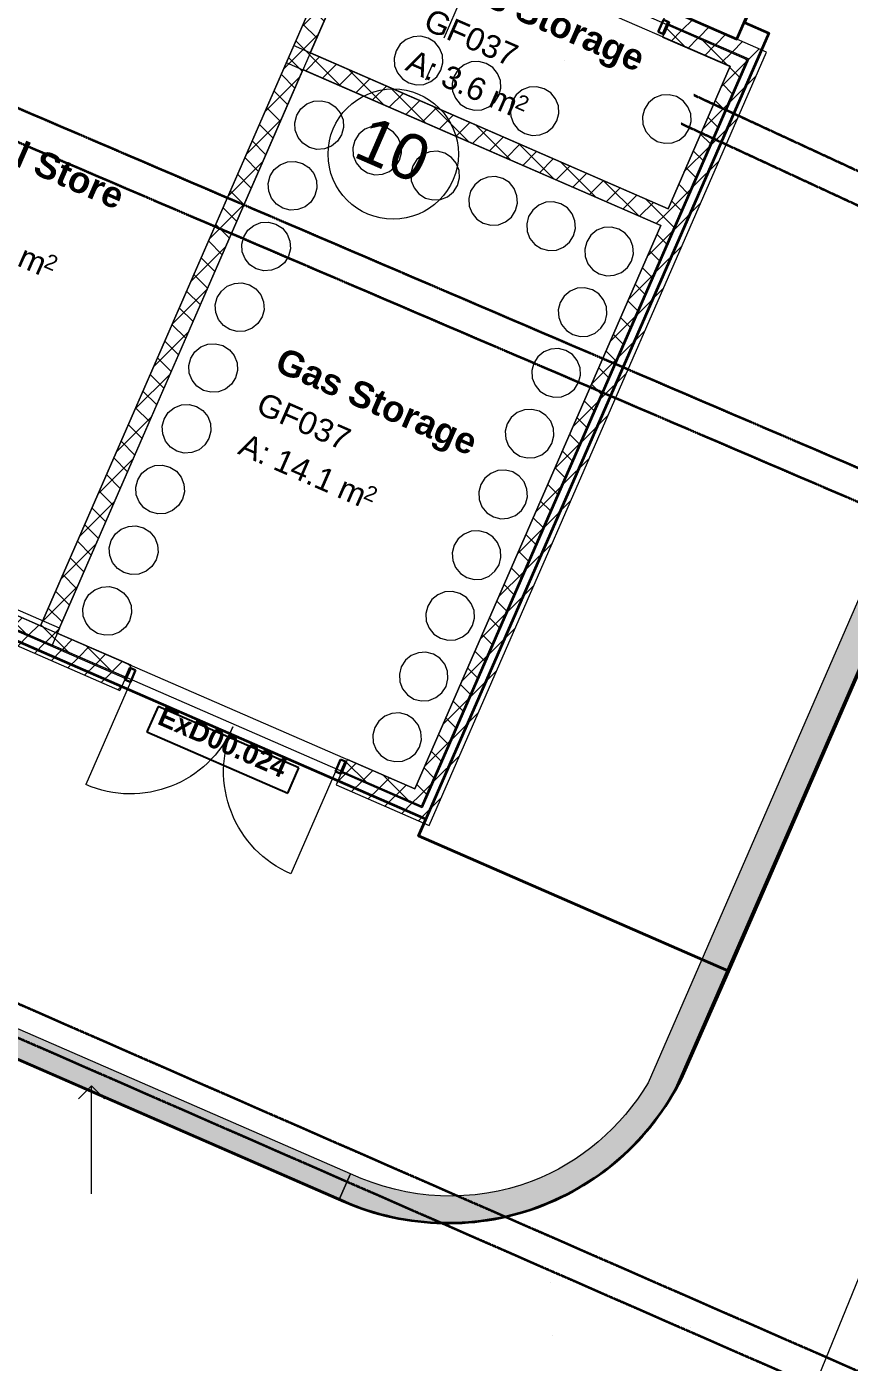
# Model space of a CAD drawing. Header units: millimetres. Extents: x -99530 to 90294, y -97212 to 56397.
# Drawn here: x 35472 to 41781, y -31130 to -20880 of the extents above; entities that cross this region are included whole.
import ezdxf
from ezdxf.enums import TextEntityAlignment as Align

# ---------------------------------------------------------------- set-up
doc = ezdxf.new("R2010")
doc.units = ezdxf.units.MM
doc.header["$MEASUREMENT"] = 0
doc.linetypes.add('Double Dashed', pattern=[1093.611073, 529.166651, -211.666656, 141.111112, -211.666656])
doc.linetypes.add('HIDDEN2', pattern=[0.375, 0.25, -0.125])
for name, color, linetype in [('A-05-M_Gross_Int_Plant', 7, 'Continuous'), ('A-15-MG_Structural_Grid', 7, 'Continuous'), ('A-20-M_Floor_Slab', 7, 'Continuous'), ('A-20-M_Hard_Landscape', 7, 'Continuous'), ('A-20-M_Roof_Accessory', 7, 'Continuous'), ('A-25-M_Wall_Ext', 7, 'Continuous'), ('A-25-M_Wall_Int', 7, 'Continuous'), ('ArchiCAD Doors', 7, 'Continuous'), ('New_A-05-M_Gross_Int_Engineering', 7, 'Continuous'), ('New_A-05-M_Gross_Int_Plant', 7, 'Continuous'), ('New_A-20-M_Hard_Landscape', 7, 'Continuous'), ('New_ArchiCAD Door Markers', 7, 'Continuous'), ('New_ArchiCAD Doors', 7, 'Continuous')]:
    doc.layers.add(name, color=color, linetype=linetype)
for name, color, linetype, lineweight, true_color in [('A-05-M_Gross_Int_Plant_Pen_No__74', 7, 'Continuous', 20, 0x606060), ('A-15-MG_Structural_Grid_Pen_No__163', 7, 'Continuous', 0, 0x750077), ('A-25-M_Wall_Ext_Pen_No__107', 7, 'Continuous', 15, 0xa6a6a6), ('A-25-M_Wall_Int_Pen_No__107', 7, 'Continuous', 15, 0xa6a6a6), ('New_A-05-M_Gross_Int_Engineering_Pen_No__74', 7, 'Continuous', 20, 0x606060), ('New_A-05-M_Gross_Int_Plant_Pen_No__74', 7, 'Continuous', 20, 0x606060), ('New_A-20-M_Hard_Landscape_Pen_No__53', 7, 'Continuous', 35, 0x444444), ('New_ArchiCAD Doors_Pen_No__23', 7, 'Continuous', 30, 0x2a2a2a)]:
    doc.layers.add(name, color=color, linetype=linetype, lineweight=lineweight, true_color=true_color)
for name, color, linetype, lineweight in [('A-20-M_Floor_Slab_Pen_No__89', 8, 'Continuous', 20), ('A-20-M_Hard_Landscape-Phase 1_Pen_No__7', 7, 'Continuous', 35), ('A-20-M_Hard_Landscape_Pen_No__1', 7, 'Continuous', 13), ('A-20-M_Roof_Accessory_Pen_No__93', 8, 'Continuous', 13), ('A-25-M_Wall_Ext_Pen_No__1', 7, 'Continuous', 13), ('A-25-M_Wall_Ext_Pen_No__87', 8, 'Continuous', 20), ('A-25-M_Wall_Int_Pen_No__1', 7, 'Continuous', 13), ('ArchiCAD Doors_Pen_No__1', 7, 'Continuous', 13), ('ArchiCAD Zone Stamps_Pen_No__9', 7, 'Continuous', 13), ('G-10-P_Topo_Fence_Pen_No__2', 8, 'Continuous', 15), ('G-10-P_Topo_Wall_Pen_No__2', 8, 'Continuous', 15), ('New_A-20-M_Hard_Landscape-Phase 2_Pen_No__101', 252, 'Continuous', 15), ('New_A-20-M_Hard_Landscape-Phase 2_Pen_No__98', 8, 'Continuous', 13), ('New_ArchiCAD Door Markers_Pen_No__1', 7, 'Continuous', 13), ('New_ArchiCAD Door Markers_Pen_No__5', 7, 'Continuous', 25), ('New_ArchiCAD Doors_Pen_No__1', 7, 'Continuous', 13), ('New_ArchiCAD Doors_Pen_No__3', 7, 'Continuous', 18), ('New_ArchiCAD Zone Stamps_Pen_No__6', 7, 'Continuous', 35), ('New_ArchiCAD Zone Stamps_Pen_No__9', 7, 'Continuous', 13)]:
    doc.layers.add(name, color=color, linetype=linetype, lineweight=lineweight)
doc.styles.add('GENERATED_STYLE_1', font='')
doc.styles.add('GENERATED_STYLE_2', font='')
doc.styles.add('GENERATED_STYLE_3', font='')
doc.styles.add('GENERATED_STYLE_4', font='')
doc.styles.get('GENERATED_STYLE_1').set_extended_font_data('Arial', bold=True)
doc.styles.get('GENERATED_STYLE_2').set_extended_font_data('Swis721 BT', bold=True)
doc.styles.get('GENERATED_STYLE_3').set_extended_font_data('Arial')
doc.styles.get('GENERATED_STYLE_4').set_extended_font_data('Swis721 BT')
pattern_1 = [(45, (0, 0), (-91.92388, 91.92388), []), (135, (0, 0), (91.92388, 91.92388), [])]
pattern_2 = [(45, (0, 0), (-91.92388, 91.92388), [])]

# ---------------------------------------------------------------- blocks, each defined once
blk = doc.blocks.new('Fuel Store_294_1_1', base_point=(35449, -22140))
at = {"layer": 'New_A-05-M_Gross_Int_Engineering_Pen_No__74', "linetype": 'Continuous'}
for p, q in [((35337, -18773), (32919, -24319)), ((37996, -19932), (35337, -18773)), ((35578, -25478), (37996, -19932)), ((32919, -24319), (35578, -25478))]:
    blk.add_line(p, q, dxfattribs=at)
at = {"layer": 'New_ArchiCAD Zone Stamps_Pen_No__6'}
for tag, height, style, p in [('ROOM_NAME', 200, 'GENERATED_STYLE_1', (34991, -21559)), ('ROOM_NUMBER', 175, 'GENERATED_STYLE_3', (34838, -21904)), ('measuredAreaCode', 175, 'GENERATED_STYLE_3', (34700, -22219)), ('DUMMY_649', 175, 'GENERATED_STYLE_3', (34969, -22336)), ('DUMMY_650', 175, 'GENERATED_STYLE_3', (35397, -22523)), ('DUMMY_651', 117, 'GENERATED_STYLE_3', (35642, -22616))]:
    blk.add_attdef(tag, text='', height=height, rotation=336.4404, dxfattribs=dict(at, style=style)).set_placement(p, align=Align.TOP_LEFT)
blk = doc.blocks.new('Mesh_1_1', base_point=(-63082, -84193))
at = {"layer": 'New_A-20-M_Hard_Landscape_Pen_No__53', "linetype": 'Continuous', "flags": 128}
blk.add_lwpolyline([(17003, -70343, 0.317895), (12798, -63684), (11682, -63197), (14359, -57057), (15466, -57539, 0.331044), (23621, -55547), (23811, -55111), (23704, -55064), (28700, -43606), (28807, -43653), (29918, -41105), (30272, -40293, 0.412979), (26840, -31201), (25827, -30759), (28073, -25609), (37903, -29895, 0.414214), (40536, -28861), (42535, -24277), (47043, -26247), (46243, -28077), (46241, -28076), (44273, -32590), (44243, -32660), (60284, -39654)], format="xyb", dxfattribs=at)
blk = doc.blocks.new('Wall_49_1', base_point=(32751, -24355))
at = {"layer": 'A-25-M_Wall_Ext_Pen_No__87', "linetype": 'Continuous', "flags": 128}
for points in [[(32807, -24226), (32751, -24355)], [(35722, -25497), (32807, -24226)], [(32751, -24355), (35666, -25626)], [(35722, -25497), (35666, -25626)]]:
    blk.add_lwpolyline(points, dxfattribs=at)
blk = doc.blocks.new('Wall_50_1', base_point=(35706, -25534))
at = {"layer": 'A-25-M_Wall_Ext_Pen_No__107', "linetype": 'Continuous'}
h = blk.add_hatch(dxfattribs=at)
h.set_pattern_fill('Concrete_Block_0001', color=256, style=0, pattern_type=2)
h.set_pattern_definition(pattern_1)
h.paths.add_polyline_path([(37591, -21210), (37647, -21081), (37519, -21025), (37463, -21154)])
at = {"layer": 'A-25-M_Wall_Ext_Pen_No__1', "linetype": 'Continuous'}
for p, q in [((37647, -21081), (37519, -21025)), ((37463, -21154), (37591, -21210))]:
    blk.add_line(p, q, dxfattribs=at)
at = {"layer": 'A-25-M_Wall_Ext_Pen_No__87', "linetype": 'Continuous', "flags": 128}
for points in [[(37996, -19932), (35578, -25478)], [(37996, -19932), (38124, -19988)], [(37647, -21081), (38124, -19988)], [(35706, -25534), (37591, -21210)], [(35578, -25478), (35706, -25534)]]:
    blk.add_lwpolyline(points, dxfattribs=at)
blk = doc.blocks.new('Gas Storage_GF037_17_1', base_point=(38286, -23377))
at = {"layer": 'New_A-05-M_Gross_Int_Plant_Pen_No__74', "linetype": 'Continuous'}
for p, q in [((37591, -21210), (35706, -25534)), ((40335, -22406), (37591, -21210)), ((38449, -26730), (40335, -22406)), ((35706, -25534), (38449, -26730))]:
    blk.add_line(p, q, dxfattribs=at)
at = {"layer": 'New_ArchiCAD Zone Stamps_Pen_No__9'}
for tag, height, style, p in [('ROOM_NAME', 200, 'GENERATED_STYLE_1', (37443, -23334)), ('ROOM_NUMBER', 175, 'GENERATED_STYLE_3', (37290, -23679)), ('measuredAreaCode', 175, 'GENERATED_STYLE_3', (37152, -23994)), ('DUMMY_649', 175, 'GENERATED_STYLE_3', (37421, -24112)), ('DUMMY_650', 175, 'GENERATED_STYLE_3', (37850, -24298)), ('DUMMY_651', 117, 'GENERATED_STYLE_3', (38094, -24392))]:
    blk.add_attdef(tag, text='', height=height, rotation=336.4404, dxfattribs=dict(at, style=style)).set_placement(p, align=Align.TOP_LEFT)
blk = doc.blocks.new('Gas Storage_GF037_19_1', base_point=(39063, -21097))
at = {"layer": 'A-05-M_Gross_Int_Plant_Pen_No__74', "linetype": 'Continuous'}
for p, q in [((38124, -19988), (37647, -21081)), ((40867, -21184), (38124, -19988)), ((37647, -21081), (40391, -22278)), ((40391, -22278), (40867, -21184))]:
    blk.add_line(p, q, dxfattribs=at)
at = {"layer": 'ArchiCAD Zone Stamps_Pen_No__9'}
for tag, height, style, p in [('ROOM_NAME', 200, 'GENERATED_STYLE_1', (38727, -20388)), ('ROOM_NUMBER', 175, 'GENERATED_STYLE_3', (38574, -20734)), ('measuredAreaCode', 175, 'GENERATED_STYLE_3', (38437, -21049)), ('DUMMY_649', 175, 'GENERATED_STYLE_3', (38706, -21166)), ('DUMMY_650', 175, 'GENERATED_STYLE_3', (39012, -21300)), ('DUMMY_651', 117, 'GENERATED_STYLE_3', (39256, -21393))]:
    blk.add_attdef(tag, text='', height=height, rotation=336.4404, dxfattribs=dict(at, style=style)).set_placement(p, align=Align.TOP_LEFT)
blk = doc.blocks.new('Mesh_10_1', base_point=(38532, -26962))
at = {"layer": 'New_A-20-M_Hard_Landscape_Pen_No__53', "linetype": 'Continuous', "flags": 128}
blk.add_lwpolyline([(38532, -26962), (29248, -22914), (28073, -25609), (37903, -29895, 0.414214), (40536, -28861), (40856, -28128), (38476, -27090)], format="xyb", close=True, dxfattribs=at)
blk = doc.blocks.new('Mesh_11_1', base_point=(38476, -27090))
at = {"layer": 'New_A-20-M_Hard_Landscape_Pen_No__53', "linetype": 'Continuous', "flags": 128}
blk.add_lwpolyline([(38476, -27090), (40856, -28128), (42533, -24280), (53915, -29243), (51118, -35657), (53409, -36657), (56206, -30243), (63081, -33240), (59936, -40452, 0.120293), (62769, -40738, 0.15737), (66087, -39130, 0.078126), (67217, -37647), (69310, -32902), (61088, -29317), (60828, -29915), (42606, -21970), (42885, -21328), (48200, -23645), (49083, -21621), (41987, -18527), (41188, -20361), (40976, -20847), (41163, -20929)], format="xyb", close=True, dxfattribs=at)
blk = doc.blocks.new('Mesh_21_1', base_point=(11993, -24727))
at = {"layer": 'New_A-20-M_Hard_Landscape_Pen_No__53', "linetype": 'Continuous', "flags": 128}
blk.add_lwpolyline([(11993, -24727), (11193, -26560), (22461, -31473), (23260, -29640), (13971, -25590), (19905, -11980), (28926, -15914), (28988, -15772), (40920, -20975), (41987, -18527), (19056, -8528)], close=True, dxfattribs=at)
blk = doc.blocks.new('Double Door 19_26')
at = {"layer": 'New_ArchiCAD Doors_Pen_No__1', "linetype": 'Continuous'}
for p, q in [((-905, -10), (-905, 0)), ((905, -10), (905, 0))]:
    blk.add_line(p, q, dxfattribs=at)
at = {"layer": 'New_ArchiCAD Doors_Pen_No__23', "linetype": 'Continuous'}
for p, q in [((-898, 0), (-905, 0)), ((-905, 0), (-905, -100)), ((-858, 0), (-898, 0)), ((-898, 0), (-898, -100)), ((-858, -100), (-858, 0)), ((898, 0), (858, 0)), ((858, 0), (858, -100)), ((898, 0), (905, 0)), ((898, -100), (898, 0)), ((905, 0), (905, -100)), ((-898, -100), (-905, -100)), ((-898, -100), (-858, -100)), ((858, -100), (898, -100)), ((898, -100), (905, -100))]:
    blk.add_line(p, q, dxfattribs=at)
at = {"layer": 'New_ArchiCAD Doors_Pen_No__3', "linetype": 'Continuous'}
for p, q in [((-858, 0), (-858, 858)), ((858, 0), (858, 858))]:
    blk.add_line(p, q, dxfattribs=at)
for centre, start, end in [((-858, 0), 0, 90), ((858, 0), 90, 180)]:
    blk.add_arc(centre, 858, start, end, dxfattribs=at)
blk = doc.blocks.new('Door Stamp 17_55')
at = {"layer": 'New_ArchiCAD Door Markers_Pen_No__5', "linetype": 'Continuous'}
for p, q in [((589, -97), (-589, -97)), ((-589, -97), (-589, -309)), ((589, -309), (589, -97)), ((-589, -309), (589, -309)), ((-589, -309), (589, -309))]:
    blk.add_line(p, q, dxfattribs=at)
at = {"layer": 'New_ArchiCAD Door Markers_Pen_No__1', "style": 'GENERATED_STYLE_2'}
blk.add_attdef('AC_WIDO_ID', text='', height=150, dxfattribs=at).set_placement((-530, -264), align=Align.BOTTOM_LEFT)
blk = doc.blocks.new('Wall_492_1', base_point=(26400, -21708))
at = {"layer": 'A-25-M_Wall_Ext_Pen_No__107', "linetype": 'Continuous'}
h = blk.add_hatch(dxfattribs=at)
h.set_pattern_fill('Common_Brick_0001', color=256, style=0, pattern_type=2)
h.set_pattern_definition(pattern_2)
h.paths.add_polyline_path([(34893, -25310), (34856, -25395), (36187, -25976), (36224, -25891), (36228, -25882), (34897, -25301)])
h = blk.add_hatch(dxfattribs=at)
h.set_pattern_fill('Common_Brick_0001', color=256, style=0, pattern_type=2)
h.set_pattern_definition(pattern_2)
h.paths.add_polyline_path([(37883, -26614), (37846, -26699), (38559, -27010), (38506, -26875), (37887, -26605)])
at = {"layer": 'A-25-M_Wall_Ext_Pen_No__1', "linetype": 'Continuous'}
for p, q in [((36224, -25891), (36187, -25976)), ((36228, -25882), (36224, -25891)), ((37883, -26614), (37846, -26699)), ((37887, -26605), (37883, -26614))]:
    blk.add_line(p, q, dxfattribs=at)
at = {"layer": 'A-25-M_Wall_Ext_Pen_No__1', "linetype": 'Continuous', "flags": 128}
for points in [[(36228, -25882), (34897, -25301)], [(34856, -25395), (36187, -25976)], [(38506, -26875), (37887, -26605)], [(37846, -26699), (38559, -27010)]]:
    blk.add_lwpolyline(points, dxfattribs=at)
at = {"layer": 'New_ArchiCAD Door Markers'}
ref = blk.add_blockref('Door Stamp 17_55', (37058, -26243), dxfattribs=dict(at, rotation=336.4404115839915))
ref.add_attrib('AC_WIDO_ID', 'ExD00.024', dxfattribs={"layer": 'New_ArchiCAD Door Markers_Pen_No__1', "color": 7, "height": 150, "rotation": 336.4404, "style": 'GENERATED_STYLE_2'}).set_placement((36448, -26270), align=Align.BOTTOM_LEFT)
at = {"layer": 'New_ArchiCAD Doors', "color": 251, "linetype": 'Continuous', "lineweight": 20, "true_color": 0x606060, "xscale": -1, "zscale": 1000, "rotation": 156.4404115839914}
blk.add_blockref('Double Door 19_26', (37054, -26253), dxfattribs=at)
blk = doc.blocks.new('Wall_493_1', base_point=(38559, -27010))
at = {"layer": 'A-25-M_Wall_Ext_Pen_No__107', "linetype": 'Continuous'}
h = blk.add_hatch(dxfattribs=at)
h.set_pattern_fill('Common_Brick_0001', color=256, style=0, pattern_type=2)
h.set_pattern_definition(pattern_2)
h.paths.add_polyline_path([(38559, -27010), (41147, -21075), (41012, -21128), (38506, -26875)])
at = {"layer": 'A-25-M_Wall_Ext_Pen_No__1', "linetype": 'Continuous', "flags": 128}
for points in [[(38559, -27010), (41147, -21075)], [(41012, -21128), (38506, -26875)]]:
    blk.add_lwpolyline(points, dxfattribs=at)
blk = doc.blocks.new('Double Door 19_27')
at = {"layer": 'New_ArchiCAD Doors_Pen_No__1', "linetype": 'Continuous'}
for p, q in [((-905, 0), (-905, -12.5)), ((905, 0), (905, -12.5))]:
    blk.add_line(p, q, dxfattribs=at)
at = {"layer": 'New_ArchiCAD Doors_Pen_No__23', "linetype": 'Continuous'}
for p, q in [((-898, 0), (-905, 0)), ((-905, 0), (-905, -100)), ((-858, 0), (-898, 0)), ((-898, 0), (-898, -100)), ((-858, -100), (-858, 0)), ((898, 0), (858, 0)), ((858, 0), (858, -100)), ((898, 0), (905, 0)), ((898, -100), (898, 0)), ((905, 0), (905, -100)), ((-898, -100), (-905, -100)), ((-898, -100), (-858, -100)), ((858, -100), (898, -100)), ((898, -100), (905, -100))]:
    blk.add_line(p, q, dxfattribs=at)
at = {"layer": 'New_ArchiCAD Doors_Pen_No__3', "linetype": 'Continuous'}
for p, q in [((-858, 0), (-858, 858)), ((858, 0), (858, 858))]:
    blk.add_line(p, q, dxfattribs=at)
for centre, start, end in [((-858, 0), 0, 90), ((858, 0), 90, 180)]:
    blk.add_arc(centre, 858, start, end, dxfattribs=at)
blk = doc.blocks.new('Wall_494_1', base_point=(41147, -21075))
at = {"layer": 'A-25-M_Wall_Ext_Pen_No__107', "linetype": 'Continuous'}
h = blk.add_hatch(dxfattribs=at)
h.set_pattern_fill('Common_Brick_0001', color=256, style=0, pattern_type=2)
h.set_pattern_definition(pattern_2)
h.paths.add_polyline_path([(40398, -20846), (40393, -20858), (41012, -21128), (41147, -21075), (40434, -20764)])
at = {"layer": 'A-25-M_Wall_Ext_Pen_No__1', "linetype": 'Continuous', "flags": 128}
for points in [[(41147, -21075), (40434, -20764)], [(40393, -20858), (41012, -21128)]]:
    blk.add_lwpolyline(points, dxfattribs=at)
at = {"layer": 'New_ArchiCAD Doors', "color": 251, "linetype": 'Continuous', "lineweight": 20, "true_color": 0x606060, "zscale": 1000, "rotation": 336.4404115839915}
blk.add_blockref('Double Door 19_27', (39569, -20485), dxfattribs=at)
blk = doc.blocks.new('Wall_496_1', base_point=(35578, -25478))
at = {"layer": 'A-25-M_Wall_Int_Pen_No__107', "linetype": 'Continuous'}
h = blk.add_hatch(dxfattribs=at)
h.set_pattern_fill('Concrete_Block_0001', color=256, style=0, pattern_type=2)
h.set_pattern_definition(pattern_1)
h.paths.add_polyline_path([(35706, -25534), (38124, -19988), (37996, -19932), (35578, -25478)])
at = {"layer": 'A-25-M_Wall_Int_Pen_No__1', "linetype": 'Continuous', "flags": 128}
for points in [[(37996, -19932), (35578, -25478)], [(35706, -25534), (38124, -19988)]]:
    blk.add_lwpolyline(points, dxfattribs=at)
blk = doc.blocks.new('Wall_499_1', base_point=(37647, -21081))
at = {"layer": 'A-25-M_Wall_Int_Pen_No__107', "linetype": 'Continuous'}
h = blk.add_hatch(dxfattribs=at)
h.set_pattern_fill('Concrete_Block_0001', color=256, style=0, pattern_type=2)
h.set_pattern_definition(pattern_1)
h.paths.add_polyline_path([(37591, -21210), (40335, -22406), (40391, -22278), (37647, -21081)])
at = {"layer": 'A-25-M_Wall_Int_Pen_No__1', "linetype": 'Continuous', "flags": 128}
for points in [[(40391, -22278), (37647, -21081)], [(37591, -21210), (40335, -22406)]]:
    blk.add_lwpolyline(points, dxfattribs=at)
blk = doc.blocks.new('Metal Double Door 19')
at = {"layer": 'ArchiCAD Doors_Pen_No__1', "linetype": 'Continuous'}
for p, q in [((-905, 0), (-905, -100)), ((905, 0), (905, -100))]:
    blk.add_line(p, q, dxfattribs=at)
blk = doc.blocks.new('Wall_500_1', base_point=(26679, -21598))
at = {"layer": 'A-25-M_Wall_Ext_Pen_No__107', "linetype": 'Continuous'}
h = blk.add_hatch(dxfattribs=at)
h.set_pattern_fill('Concrete_Block_0001', color=256, style=0, pattern_type=2)
h.set_pattern_definition(pattern_1)
h.paths.add_polyline_path([(34940, -25200), (34901, -25292), (36232, -25872), (36272, -25781)])
h = blk.add_hatch(dxfattribs=at)
h.set_pattern_fill('Concrete_Block_0001', color=256, style=0, pattern_type=2)
h.set_pattern_definition(pattern_1)
h.paths.add_polyline_path([(37931, -26504), (37891, -26596), (38501, -26862), (38449, -26730)])
at = {"layer": 'A-25-M_Wall_Ext_Pen_No__1', "linetype": 'Continuous'}
for p, q in [((36232, -25872), (36272, -25781)), ((37891, -26596), (37931, -26504))]:
    blk.add_line(p, q, dxfattribs=at)
at = {"layer": 'A-25-M_Wall_Ext_Pen_No__1', "linetype": 'Continuous', "flags": 128}
for points in [[(35578, -25478), (34940, -25200)], [(34901, -25292), (36232, -25872)], [(36272, -25781), (35706, -25534)], [(38449, -26730), (37931, -26504)], [(37891, -26596), (38501, -26862)]]:
    blk.add_lwpolyline(points, dxfattribs=at)
at = {"layer": 'ArchiCAD Doors', "color": 251, "linetype": 'Continuous', "lineweight": 20, "true_color": 0x606060, "zscale": 1000, "rotation": 156.4404115839913}
blk.add_blockref('Metal Double Door 19', (37062, -26234), dxfattribs=at)
blk = doc.blocks.new('Wall_501_1', base_point=(38449, -26730))
at = {"layer": 'A-25-M_Wall_Ext_Pen_No__107', "linetype": 'Continuous'}
h = blk.add_hatch(dxfattribs=at)
h.set_pattern_fill('Concrete_Block_0001', color=256, style=0, pattern_type=2)
h.set_pattern_definition(pattern_1)
h.paths.add_polyline_path([(38501, -26862), (40999, -21133), (40867, -21184), (38449, -26730)])
at = {"layer": 'A-25-M_Wall_Ext_Pen_No__1', "linetype": 'Continuous', "flags": 128}
for points in [[(38501, -26862), (40999, -21133)], [(40867, -21184), (40391, -22278)], [(40335, -22406), (38449, -26730)]]:
    blk.add_lwpolyline(points, dxfattribs=at)
blk = doc.blocks.new('Wall_502_1', base_point=(40867, -21184))
at = {"layer": 'A-25-M_Wall_Ext_Pen_No__107', "linetype": 'Continuous'}
h = blk.add_hatch(dxfattribs=at)
h.set_pattern_fill('Concrete_Block_0001', color=256, style=0, pattern_type=2)
h.set_pattern_definition(pattern_1)
h.paths.add_polyline_path([(40349, -20959), (40867, -21184), (40999, -21133), (40389, -20867)])
at = {"layer": 'A-25-M_Wall_Ext_Pen_No__1', "linetype": 'Continuous'}
blk.add_line((40389, -20867), (40349, -20959), dxfattribs=at)
at = {"layer": 'A-25-M_Wall_Ext_Pen_No__1', "linetype": 'Continuous', "flags": 128}
for points in [[(40999, -21133), (40389, -20867)], [(40349, -20959), (40867, -21184)]]:
    blk.add_lwpolyline(points, dxfattribs=at)
at = {"layer": 'ArchiCAD Doors', "color": 251, "linetype": 'Continuous', "lineweight": 20, "true_color": 0x606060, "zscale": 1000, "rotation": 336.4404115839913}
blk.add_blockref('Metal Double Door 19', (39560, -20505), dxfattribs=at)
blk = doc.blocks.new('Morph_71_1')
at = {"layer": 'A-20-M_Roof_Accessory_Pen_No__93', "linetype": 'Continuous', "flags": 128}
blk.add_lwpolyline([(35906, -25404), (35902, -25346), (35917, -25289), (35949, -25239), (35994, -25202), (36048, -25181), (36107, -25177), (36164, -25192), (36213, -25224), (36250, -25269), (36272, -25323), (36275, -25382), (36261, -25439), (36229, -25488), (36184, -25526), (36129, -25547), (36071, -25550), (36014, -25536), (35964, -25504), (35927, -25459)], close=True, dxfattribs=at)
blk = doc.blocks.new('Morph_72_1')
at = {"layer": 'A-20-M_Roof_Accessory_Pen_No__93', "linetype": 'Continuous', "flags": 128}
blk.add_lwpolyline([(36109, -24938), (36105, -24880), (36120, -24823), (36152, -24773), (36197, -24736), (36252, -24715), (36310, -24711), (36367, -24726), (36416, -24757), (36454, -24803), (36475, -24857), (36479, -24916), (36464, -24973), (36432, -25022), (36387, -25059), (36332, -25081), (36274, -25084), (36217, -25070), (36168, -25038), (36130, -24993)], close=True, dxfattribs=at)
blk = doc.blocks.new('Morph_73_1')
at = {"layer": 'A-20-M_Roof_Accessory_Pen_No__93', "linetype": 'Continuous', "flags": 128}
blk.add_lwpolyline([(36312, -24472), (36309, -24414), (36323, -24357), (36355, -24307), (36400, -24270), (36455, -24249), (36513, -24245), (36570, -24260), (36620, -24291), (36657, -24337), (36678, -24391), (36682, -24450), (36667, -24507), (36636, -24556), (36590, -24593), (36536, -24615), (36477, -24618), (36420, -24604), (36371, -24572), (36334, -24527)], close=True, dxfattribs=at)
blk = doc.blocks.new('Morph_74_1')
at = {"layer": 'A-20-M_Roof_Accessory_Pen_No__93', "linetype": 'Continuous', "flags": 128}
blk.add_lwpolyline([(36515, -24006), (36512, -23947), (36527, -23891), (36558, -23841), (36604, -23804), (36658, -23782), (36717, -23779), (36774, -23794), (36823, -23825), (36860, -23871), (36882, -23925), (36885, -23984), (36870, -24041), (36839, -24090), (36794, -24127), (36739, -24149), (36680, -24152), (36624, -24137), (36574, -24106), (36537, -24061)], close=True, dxfattribs=at)
blk = doc.blocks.new('Morph_75_1')
at = {"layer": 'A-20-M_Roof_Accessory_Pen_No__93', "linetype": 'Continuous', "flags": 128}
blk.add_lwpolyline([(36719, -23540), (36715, -23481), (36730, -23425), (36762, -23375), (36807, -23338), (36861, -23316), (36920, -23313), (36977, -23328), (37026, -23359), (37063, -23404), (37085, -23459), (37088, -23518), (37074, -23574), (37042, -23624), (36997, -23661), (36942, -23683), (36884, -23686), (36827, -23671), (36777, -23640), (36740, -23594)], close=True, dxfattribs=at)
blk = doc.blocks.new('Morph_76_1')
at = {"layer": 'A-20-M_Roof_Accessory_Pen_No__93', "linetype": 'Continuous', "flags": 128}
blk.add_lwpolyline([(36922, -23074), (36918, -23015), (36933, -22958), (36965, -22909), (37010, -22872), (37065, -22850), (37123, -22847), (37180, -22862), (37229, -22893), (37267, -22938), (37288, -22993), (37292, -23052), (37277, -23108), (37245, -23158), (37200, -23195), (37145, -23216), (37087, -23220), (37030, -23205), (36981, -23174), (36943, -23128)], close=True, dxfattribs=at)
blk = doc.blocks.new('Morph_77_1')
at = {"layer": 'A-20-M_Roof_Accessory_Pen_No__93', "linetype": 'Continuous', "flags": 128}
blk.add_lwpolyline([(37125, -22608), (37122, -22549), (37136, -22492), (37168, -22443), (37213, -22406), (37268, -22384), (37326, -22381), (37383, -22395), (37433, -22427), (37470, -22472), (37491, -22527), (37495, -22585), (37480, -22642), (37449, -22692), (37403, -22729), (37349, -22750), (37290, -22754), (37233, -22739), (37184, -22708), (37147, -22662)], close=True, dxfattribs=at)
blk = doc.blocks.new('Morph_78_1')
at = {"layer": 'A-20-M_Roof_Accessory_Pen_No__93', "linetype": 'Continuous', "flags": 128}
blk.add_lwpolyline([(37328, -22142), (37325, -22083), (37340, -22026), (37371, -21977), (37417, -21940), (37471, -21918), (37530, -21915), (37586, -21929), (37636, -21961), (37673, -22006), (37695, -22061), (37698, -22119), (37683, -22176), (37652, -22226), (37607, -22263), (37552, -22284), (37493, -22288), (37437, -22273), (37387, -22241), (37350, -22196)], close=True, dxfattribs=at)
blk = doc.blocks.new('Morph_79_1')
at = {"layer": 'A-20-M_Roof_Accessory_Pen_No__93', "linetype": 'Continuous', "flags": 128}
blk.add_lwpolyline([(37532, -21675), (37528, -21617), (37543, -21560), (37574, -21511), (37620, -21473), (37674, -21452), (37733, -21448), (37790, -21463), (37839, -21495), (37876, -21540), (37898, -21595), (37901, -21653), (37887, -21710), (37855, -21759), (37810, -21797), (37755, -21818), (37697, -21822), (37640, -21807), (37590, -21775), (37553, -21730)], close=True, dxfattribs=at)
blk = doc.blocks.new('Morph_80_1')
at = {"layer": 'A-20-M_Roof_Accessory_Pen_No__93', "linetype": 'Continuous', "flags": 128}
blk.add_lwpolyline([(38408, -26495), (38453, -26458), (38485, -26409), (38500, -26352), (38496, -26293), (38475, -26239), (38437, -26193), (38388, -26162), (38331, -26147), (38273, -26151), (38218, -26172), (38173, -26209), (38141, -26259), (38126, -26316), (38130, -26374), (38151, -26429), (38189, -26474), (38238, -26506), (38295, -26520), (38353, -26517)], close=True, dxfattribs=at)
blk = doc.blocks.new('Morph_81_1')
at = {"layer": 'A-20-M_Roof_Accessory_Pen_No__93', "linetype": 'Continuous', "flags": 128}
blk.add_lwpolyline([(38611, -26029), (38657, -25992), (38688, -25943), (38703, -25886), (38699, -25827), (38678, -25773), (38641, -25727), (38591, -25696), (38534, -25681), (38476, -25685), (38421, -25706), (38376, -25743), (38344, -25793), (38330, -25849), (38333, -25908), (38355, -25963), (38392, -26008), (38441, -26040), (38498, -26054), (38557, -26051)], close=True, dxfattribs=at)
blk = doc.blocks.new('Morph_82_1')
at = {"layer": 'A-20-M_Roof_Accessory_Pen_No__93', "linetype": 'Continuous', "flags": 128}
blk.add_lwpolyline([(38815, -25563), (38860, -25526), (38891, -25476), (38906, -25420), (38903, -25361), (38881, -25307), (38844, -25261), (38794, -25230), (38738, -25215), (38679, -25218), (38625, -25240), (38579, -25277), (38548, -25327), (38533, -25383), (38536, -25442), (38558, -25497), (38595, -25542), (38645, -25573), (38701, -25588), (38760, -25585)], close=True, dxfattribs=at)
blk = doc.blocks.new('Morph_83_1')
at = {"layer": 'A-20-M_Roof_Accessory_Pen_No__93', "linetype": 'Continuous', "flags": 128}
blk.add_lwpolyline([(39018, -25097), (39063, -25060), (39095, -25010), (39109, -24954), (39106, -24895), (39084, -24840), (39047, -24795), (38998, -24764), (38941, -24749), (38882, -24752), (38828, -24774), (38782, -24811), (38751, -24860), (38736, -24917), (38740, -24976), (38761, -25030), (38798, -25076), (38848, -25107), (38905, -25122), (38963, -25119)], close=True, dxfattribs=at)
blk = doc.blocks.new('Morph_84_1')
at = {"layer": 'A-20-M_Roof_Accessory_Pen_No__93', "linetype": 'Continuous', "flags": 128}
blk.add_lwpolyline([(39221, -24631), (39266, -24594), (39298, -24544), (39313, -24488), (39309, -24429), (39288, -24374), (39250, -24329), (39201, -24297), (39144, -24283), (39086, -24286), (39031, -24308), (38986, -24345), (38954, -24394), (38939, -24451), (38943, -24510), (38964, -24564), (39002, -24610), (39051, -24641), (39108, -24656), (39166, -24652)], close=True, dxfattribs=at)
blk = doc.blocks.new('Morph_85_1')
at = {"layer": 'A-20-M_Roof_Accessory_Pen_No__93', "linetype": 'Continuous', "flags": 128}
blk.add_lwpolyline([(39424, -24165), (39470, -24128), (39501, -24078), (39516, -24021), (39512, -23963), (39491, -23908), (39454, -23863), (39404, -23831), (39347, -23817), (39289, -23820), (39234, -23842), (39189, -23879), (39157, -23928), (39143, -23985), (39146, -24044), (39168, -24098), (39205, -24144), (39254, -24175), (39311, -24190), (39370, -24186)], close=True, dxfattribs=at)
blk = doc.blocks.new('Morph_86_1')
at = {"layer": 'A-20-M_Roof_Accessory_Pen_No__93', "linetype": 'Continuous', "flags": 128}
blk.add_lwpolyline([(39627, -23699), (39673, -23662), (39704, -23612), (39719, -23555), (39716, -23497), (39694, -23442), (39657, -23397), (39607, -23365), (39551, -23351), (39492, -23354), (39438, -23375), (39392, -23413), (39361, -23462), (39346, -23519), (39349, -23578), (39371, -23632), (39408, -23677), (39458, -23709), (39514, -23724), (39573, -23720)], close=True, dxfattribs=at)
blk = doc.blocks.new('Morph_87_1')
at = {"layer": 'A-20-M_Roof_Accessory_Pen_No__93', "linetype": 'Continuous', "flags": 128}
blk.add_lwpolyline([(39831, -23233), (39876, -23195), (39908, -23146), (39922, -23089), (39919, -23031), (39897, -22976), (39860, -22931), (39811, -22899), (39754, -22884), (39695, -22888), (39641, -22909), (39595, -22947), (39564, -22996), (39549, -23053), (39553, -23111), (39574, -23166), (39611, -23211), (39661, -23243), (39718, -23258), (39776, -23254)], close=True, dxfattribs=at)
blk = doc.blocks.new('Morph_88_1')
at = {"layer": 'A-20-M_Roof_Accessory_Pen_No__93', "linetype": 'Continuous', "flags": 128}
blk.add_lwpolyline([(40034, -22767), (40079, -22729), (40111, -22680), (40126, -22623), (40122, -22565), (40101, -22510), (40063, -22465), (40014, -22433), (39957, -22418), (39899, -22422), (39844, -22443), (39799, -22481), (39767, -22530), (39752, -22587), (39756, -22645), (39777, -22700), (39815, -22745), (39864, -22777), (39921, -22792), (39979, -22788)], close=True, dxfattribs=at)
blk = doc.blocks.new('Morph_89_1')
at = {"layer": 'A-20-M_Roof_Accessory_Pen_No__93', "linetype": 'Continuous', "flags": 128}
blk.add_lwpolyline([(39589, -22573), (39634, -22535), (39666, -22486), (39681, -22429), (39677, -22371), (39656, -22316), (39619, -22271), (39569, -22239), (39512, -22224), (39454, -22228), (39399, -22249), (39354, -22287), (39322, -22336), (39308, -22393), (39311, -22451), (39332, -22506), (39370, -22551), (39419, -22583), (39476, -22598), (39535, -22594)], close=True, dxfattribs=at)
blk = doc.blocks.new('Morph_90_1')
at = {"layer": 'A-20-M_Roof_Accessory_Pen_No__93', "linetype": 'Continuous', "flags": 128}
blk.add_lwpolyline([(39144, -22379), (39190, -22341), (39221, -22292), (39236, -22235), (39232, -22177), (39211, -22122), (39174, -22077), (39124, -22045), (39067, -22030), (39009, -22034), (38954, -22055), (38909, -22093), (38877, -22142), (38863, -22199), (38866, -22257), (38888, -22312), (38925, -22357), (38974, -22389), (39031, -22404), (39090, -22400)], close=True, dxfattribs=at)
blk = doc.blocks.new('Morph_91_1')
at = {"layer": 'A-20-M_Roof_Accessory_Pen_No__93', "linetype": 'Continuous', "flags": 128}
blk.add_lwpolyline([(38699, -22185), (38745, -22147), (38776, -22098), (38791, -22041), (38788, -21983), (38766, -21928), (38729, -21883), (38679, -21851), (38623, -21836), (38564, -21840), (38509, -21861), (38464, -21899), (38433, -21948), (38418, -22005), (38421, -22063), (38443, -22118), (38480, -22163), (38530, -22195), (38586, -22210), (38645, -22206)], close=True, dxfattribs=at)
blk = doc.blocks.new('Morph_92_1')
at = {"layer": 'A-20-M_Roof_Accessory_Pen_No__93', "linetype": 'Continuous', "flags": 128}
blk.add_lwpolyline([(38255, -21991), (38300, -21953), (38331, -21904), (38346, -21847), (38343, -21789), (38321, -21734), (38284, -21689), (38235, -21657), (38178, -21642), (38119, -21646), (38065, -21667), (38019, -21705), (37988, -21754), (37973, -21811), (37977, -21869), (37998, -21924), (38035, -21969), (38085, -22001), (38141, -22016), (38200, -22012)], close=True, dxfattribs=at)
blk = doc.blocks.new('Morph_93_1')
at = {"layer": 'A-20-M_Roof_Accessory_Pen_No__93', "linetype": 'Continuous', "flags": 128}
blk.add_lwpolyline([(39462, -21689), (39507, -21652), (39539, -21603), (39553, -21546), (39550, -21487), (39528, -21433), (39491, -21388), (39442, -21356), (39385, -21341), (39326, -21345), (39272, -21366), (39226, -21403), (39195, -21453), (39180, -21510), (39184, -21568), (39205, -21623), (39242, -21668), (39292, -21700), (39349, -21714), (39407, -21711)], close=True, dxfattribs=at)
blk = doc.blocks.new('Morph_94_1')
at = {"layer": 'A-20-M_Roof_Accessory_Pen_No__93', "linetype": 'Continuous', "flags": 128}
blk.add_lwpolyline([(39017, -21495), (39062, -21458), (39094, -21409), (39108, -21352), (39105, -21293), (39084, -21239), (39046, -21194), (38997, -21162), (38940, -21147), (38881, -21151), (38827, -21172), (38782, -21209), (38750, -21259), (38735, -21316), (38739, -21374), (38760, -21429), (38797, -21474), (38847, -21506), (38904, -21520), (38962, -21517)], close=True, dxfattribs=at)
blk = doc.blocks.new('Morph_95_1')
at = {"layer": 'A-20-M_Roof_Accessory_Pen_No__93', "linetype": 'Continuous', "flags": 128}
blk.add_lwpolyline([(38572, -21302), (38617, -21264), (38649, -21215), (38664, -21158), (38660, -21099), (38639, -21045), (38601, -21000), (38552, -20968), (38495, -20953), (38437, -20957), (38382, -20978), (38337, -21015), (38305, -21065), (38290, -21122), (38294, -21180), (38315, -21235), (38353, -21280), (38402, -21312), (38459, -21326), (38517, -21323)], close=True, dxfattribs=at)
blk = doc.blocks.new('Morph_97_1')
at = {"layer": 'A-20-M_Roof_Accessory_Pen_No__93', "linetype": 'Continuous', "flags": 128}
blk.add_lwpolyline([(40477, -21750), (40522, -21713), (40554, -21664), (40569, -21607), (40565, -21548), (40544, -21494), (40507, -21448), (40457, -21417), (40400, -21402), (40342, -21406), (40287, -21427), (40242, -21464), (40210, -21514), (40196, -21570), (40199, -21629), (40220, -21684), (40258, -21729), (40307, -21761), (40364, -21775), (40423, -21772)], close=True, dxfattribs=at)
blk = doc.blocks.new('Standard grid marker')
at = {"layer": 'A-15-MG_Structural_Grid_Pen_No__163', "linetype": 'Double Dashed'}
blk.add_line((29726, 0), (30726, 0), dxfattribs=at)
at = {"layer": 'A-15-MG_Structural_Grid_Pen_No__163', "linetype": 'Continuous'}
blk.add_circle((31226, 0), 500, dxfattribs=at)
at = {"layer": 'A-15-MG_Structural_Grid_Pen_No__163', "style": 'GENERATED_STYLE_4'}
for tag, p in [('AC_MarkerText_1_0', (-500, 41)), ('AC_MarkerText_1_1', (31226, 41))]:
    blk.add_attdef(tag, text='', height=350, rotation=90, dxfattribs=at).set_placement(p, align=Align.MIDDLE_CENTER)
blk = doc.blocks.new('Slab_126_1', base_point=(29046, -15921))
at = {"layer": 'A-20-M_Floor_Slab_Pen_No__89', "linetype": 'Continuous', "flags": 128}
blk.add_lwpolyline([(29046, -15921), (40999, -21133), (38501, -26862), (26548, -21650)], close=True, dxfattribs=at)
blk = doc.blocks.new('Line_6_1', base_point=(45432, -21700))
at = {"layer": 'A-20-M_Hard_Landscape_Pen_No__1', "linetype": 'Continuous'}
blk.add_line((45432, -21700), (40436, -33958), dxfattribs=at)
blk = doc.blocks.new('Line_7_1', base_point=(35968, -29836))
at = {"layer": 'A-20-M_Hard_Landscape_Pen_No__1', "linetype": 'Continuous'}
for p, q in [((35968, -29008), (35868, -29108)), ((35968, -29836), (35968, -29008)), ((35968, -29008), (36068, -29108))]:
    blk.add_line(p, q, dxfattribs=at)

msp = doc.modelspace()

# ---------------------------------------------------------------- hatches: boundary and pattern name
at = {"layer": 'New_A-20-M_Hard_Landscape-Phase 2_Pen_No__101', "linetype": 'Continuous'}
for points in [[(42521.5, -24275.3), (42324.4, -24189.4), (40238.1, -28985.1, -0.1667159), (39348.3, -29741.5, -0.2013826), (37954.6, -29683), (37868.6, -29880.1, 0.2035636), (39433.6, -29923.4, 0.1696176), (40433.6, -29063.4)], [(28158.5, -25411.4), (28072.6, -25608.6), (37868.6, -29880.1), (37954.6, -29683)]]:
    msp.add_hatch(color=256, dxfattribs=at).paths.add_polyline_path(points)

# ---------------------------------------------------------------- linework, layer by layer
at = {"layer": 'A-20-M_Hard_Landscape-Phase 1_Pen_No__7', "linetype": 'HIDDEN2', "flags": 128}
for points in [[(26969.7, -17782), (35409, -21505.7), (42305.8, -24461.1), (50492.3, -28046.2), (62614.4, -33363.2)], [(26872.8, -18001.6), (35313.3, -21725.8), (42210.4, -24681.3), (50395.9, -28266), (62518, -33583)], [(40589.7, -21404.1), (43614, -22804.7), (51405.8, -26025.1), (63500, -31484.1)], [(40488.9, -21621.9), (43517.7, -23024.6), (51310.6, -26245.5), (63401.2, -31702.8)], [(63395.1, -40608.8), (51109.2, -35251.7), (29842.6, -25945.2)], [(63299.2, -40828.8), (51013.1, -35471.7), (29746.4, -26165)]]:
    msp.add_lwpolyline(points, dxfattribs=at)
at = {"layer": 'G-10-P_Topo_Fence_Pen_No__2', "linetype": 'Continuous'}
msp.add_line((39599.1, -21138.7), (39599.2, -21138.7), dxfattribs=at)
at = {"layer": 'G-10-P_Topo_Wall_Pen_No__2', "linetype": 'Continuous'}
for p, q in [((39489, -30518.6), (39489.1, -30518.6)), ((39504.2, -30926.2), (39504.2, -30926.2)), ((40561.6, -30861.2), (40561.7, -30861.2))]:
    msp.add_line(p, q, dxfattribs=at)
at = {"layer": 'New_A-20-M_Hard_Landscape-Phase 2_Pen_No__98', "linetype": 'Continuous', "flags": 128}
msp.add_lwpolyline([(42521.5, -24275.3), (42324.4, -24189.4), (40238.1, -28985.1, -0.1667159), (39348.3, -29741.5, -0.2013826), (37954.6, -29683), (37868.6, -29880.1, 0.2035636), (39433.6, -29923.4, 0.1696176), (40433.6, -29063.4)], format="xyb", close=True, dxfattribs=at)
msp.add_lwpolyline([(28158.5, -25411.4), (28072.6, -25608.6), (37868.6, -29880.1), (37954.6, -29683)], close=True, dxfattribs=at)

# ---------------------------------------------------------------- block references
at = {"layer": 'A-05-M_Gross_Int_Plant', "linetype": 'Continuous'}
ref = msp.add_blockref('Gas Storage_GF037_19_1', (39063.1, -21096.8), dxfattribs=at)
ref.add_attrib('ROOM_NAME', 'Gas Storage', dxfattribs={"layer": 'ArchiCAD Zone Stamps_Pen_No__9', "color": 7, "height": 200, "rotation": 336.44041, "style": 'GENERATED_STYLE_1'}).set_placement((38727.2, -20388.5), align=Align.TOP_LEFT)
ref.add_attrib('ROOM_NUMBER', 'GF037', dxfattribs={"layer": 'ArchiCAD Zone Stamps_Pen_No__9', "color": 7, "height": 175, "rotation": 336.44041, "style": 'GENERATED_STYLE_3'}).set_placement((38574.1, -20733.9), align=Align.TOP_LEFT)
ref.add_attrib('measuredAreaCode', 'A: ', dxfattribs={"layer": 'ArchiCAD Zone Stamps_Pen_No__9', "color": 7, "height": 175, "rotation": 336.44041, "style": 'GENERATED_STYLE_3'}).set_placement((38436.7, -21049), align=Align.TOP_LEFT)
ref.add_attrib('DUMMY_649', '3.6', dxfattribs={"layer": 'ArchiCAD Zone Stamps_Pen_No__9', "color": 7, "height": 175, "rotation": 336.44041, "style": 'GENERATED_STYLE_3'}).set_placement((38705.7, -21166.3), align=Align.TOP_LEFT)
ref.add_attrib('DUMMY_650', ' m', dxfattribs={"layer": 'ArchiCAD Zone Stamps_Pen_No__9', "color": 7, "height": 175, "rotation": 336.44041, "style": 'GENERATED_STYLE_3'}).set_placement((39011.5, -21299.6), align=Align.TOP_LEFT)
ref.add_attrib('DUMMY_651', '2', dxfattribs={"layer": 'ArchiCAD Zone Stamps_Pen_No__9', "color": 7, "height": 116.7, "rotation": 336.44041, "style": 'GENERATED_STYLE_3'}).set_placement((39255.9, -21392.8), align=Align.TOP_LEFT)
at = {"layer": 'A-15-MG_Structural_Grid', "color": 8, "linetype": 'Continuous', "lineweight": 15}
ref = msp.add_blockref('Standard grid marker', (50764, 6765.2), dxfattribs=dict(at, zscale=1000, rotation=246.440411583993))
ref.add_attrib('AC_MarkerText_1_1', '10', dxfattribs={"layer": 'A-15-MG_Structural_Grid_Pen_No__163', "color": 216, "true_color": 0x750077, "height": 350, "rotation": 336.44041, "style": 'GENERATED_STYLE_4'}).set_placement((38282.9, -21821.5), align=Align.MIDDLE_CENTER)
at = {"layer": 'A-20-M_Floor_Slab', "color": 8, "linetype": 'Continuous', "lineweight": 20}
msp.add_blockref('Slab_126_1', (29045.7, -15920.6), dxfattribs=at)
at = {"layer": 'A-20-M_Hard_Landscape', "linetype": 'Continuous'}
for name, p in [('Line_6_1', (45432, -21699.9)), ('Line_7_1', (35967.9, -29836.2))]:
    msp.add_blockref(name, p, dxfattribs=at)
at = {"layer": 'A-20-M_Roof_Accessory', "linetype": 'Continuous', "lineweight": 0}
for name in ['Morph_95_1', 'Morph_94_1', 'Morph_93_1', 'Morph_97_1', 'Morph_79_1', 'Morph_92_1', 'Morph_78_1', 'Morph_91_1', 'Morph_90_1', 'Morph_89_1', 'Morph_77_1', 'Morph_88_1', 'Morph_76_1', 'Morph_87_1', 'Morph_75_1', 'Morph_86_1', 'Morph_74_1', 'Morph_85_1', 'Morph_73_1', 'Morph_84_1', 'Morph_72_1', 'Morph_83_1', 'Morph_71_1', 'Morph_82_1', 'Morph_81_1', 'Morph_80_1']:
    msp.add_blockref(name, (0, 0), dxfattribs=at)
at = {"layer": 'A-25-M_Wall_Ext', "color": 250, "lineweight": 50, "true_color": 0x2a2a2a}
for name, p in [('Wall_494_1', (41146.9, -21074.6)), ('Wall_502_1', (40867.1, -21184.4)), ('Wall_50_1', (35705.9, -25534)), ('Wall_493_1', (38558.8, -27009.9)), ('Wall_501_1', (38448.9, -26730.1)), ('Wall_500_1', (26679.2, -21597.9)), ('Wall_492_1', (26399.5, -21707.8)), ('Wall_49_1', (32751, -24354.6))]:
    msp.add_blockref(name, p, dxfattribs=at)
at = {"layer": 'A-25-M_Wall_Int', "color": 250, "lineweight": 50, "true_color": 0x2a2a2a}
for name, p in [('Wall_496_1', (35577.6, -25478.1)), ('Wall_499_1', (37647.4, -21081.4))]:
    msp.add_blockref(name, p, dxfattribs=at)
at = {"layer": 'New_A-05-M_Gross_Int_Engineering', "linetype": 'Continuous'}
ref = msp.add_blockref('Fuel Store_294_1_1', (35448.9, -22139.9), dxfattribs=at)
ref.add_attrib('ROOM_NAME', 'Fuel Store', dxfattribs={"layer": 'New_ArchiCAD Zone Stamps_Pen_No__6', "color": 7, "height": 200, "rotation": 336.44041, "style": 'GENERATED_STYLE_1'}).set_placement((34990.8, -21558.6), align=Align.TOP_LEFT)
ref.add_attrib('ROOM_NUMBER', '294', dxfattribs={"layer": 'New_ArchiCAD Zone Stamps_Pen_No__6', "color": 7, "height": 175, "rotation": 336.44041, "style": 'GENERATED_STYLE_3'}).set_placement((34837.7, -21904), align=Align.TOP_LEFT)
ref.add_attrib('measuredAreaCode', 'A: ', dxfattribs={"layer": 'New_ArchiCAD Zone Stamps_Pen_No__6', "color": 7, "height": 175, "rotation": 336.44041, "style": 'GENERATED_STYLE_3'}).set_placement((34700.3, -22219.1), align=Align.TOP_LEFT)
ref.add_attrib('DUMMY_649', '17.5', dxfattribs={"layer": 'New_ArchiCAD Zone Stamps_Pen_No__6', "color": 7, "height": 175, "rotation": 336.44041, "style": 'GENERATED_STYLE_3'}).set_placement((34969.2, -22336.4), align=Align.TOP_LEFT)
ref.add_attrib('DUMMY_650', ' m', dxfattribs={"layer": 'New_ArchiCAD Zone Stamps_Pen_No__6', "color": 7, "height": 175, "rotation": 336.44041, "style": 'GENERATED_STYLE_3'}).set_placement((35397.4, -22523.1), align=Align.TOP_LEFT)
ref.add_attrib('DUMMY_651', '2', dxfattribs={"layer": 'New_ArchiCAD Zone Stamps_Pen_No__6', "color": 7, "height": 116.7, "rotation": 336.44041, "style": 'GENERATED_STYLE_3'}).set_placement((35641.8, -22616.3), align=Align.TOP_LEFT)
at = {"layer": 'New_A-05-M_Gross_Int_Plant', "linetype": 'Continuous'}
ref = msp.add_blockref('Gas Storage_GF037_17_1', (38285.6, -23376.8), dxfattribs=at)
ref.add_attrib('ROOM_NAME', 'Gas Storage', dxfattribs={"layer": 'New_ArchiCAD Zone Stamps_Pen_No__9', "color": 7, "height": 200, "rotation": 336.44041, "style": 'GENERATED_STYLE_1'}).set_placement((37442.9, -23333.8), align=Align.TOP_LEFT)
ref.add_attrib('ROOM_NUMBER', 'GF037', dxfattribs={"layer": 'New_ArchiCAD Zone Stamps_Pen_No__9', "color": 7, "height": 175, "rotation": 336.44041, "style": 'GENERATED_STYLE_3'}).set_placement((37289.8, -23679.2), align=Align.TOP_LEFT)
ref.add_attrib('measuredAreaCode', 'A: ', dxfattribs={"layer": 'New_ArchiCAD Zone Stamps_Pen_No__9', "color": 7, "height": 175, "rotation": 336.44041, "style": 'GENERATED_STYLE_3'}).set_placement((37152.4, -23994.3), align=Align.TOP_LEFT)
ref.add_attrib('DUMMY_649', '14.1', dxfattribs={"layer": 'New_ArchiCAD Zone Stamps_Pen_No__9', "color": 7, "height": 175, "rotation": 336.44041, "style": 'GENERATED_STYLE_3'}).set_placement((37421.4, -24111.6), align=Align.TOP_LEFT)
ref.add_attrib('DUMMY_650', ' m', dxfattribs={"layer": 'New_ArchiCAD Zone Stamps_Pen_No__9', "color": 7, "height": 175, "rotation": 336.44041, "style": 'GENERATED_STYLE_3'}).set_placement((37849.6, -24298.3), align=Align.TOP_LEFT)
ref.add_attrib('DUMMY_651', '2', dxfattribs={"layer": 'New_ArchiCAD Zone Stamps_Pen_No__9', "color": 7, "height": 116.7, "rotation": 336.44041, "style": 'GENERATED_STYLE_3'}).set_placement((38093.9, -24391.5), align=Align.TOP_LEFT)
at = {"layer": 'New_A-20-M_Hard_Landscape', "color": 49, "lineweight": 35, "true_color": 0x444444}
for name, p in [('Mesh_21_1', (11992.7, -24727.1)), ('Mesh_11_1', (38476.3, -27090.5)), ('Mesh_10_1', (38532.3, -26962.2)), ('Mesh_1_1', (-63082, -84192.5))]:
    msp.add_blockref(name, p, dxfattribs=at)

doc.saveas('drawing.dxf')
